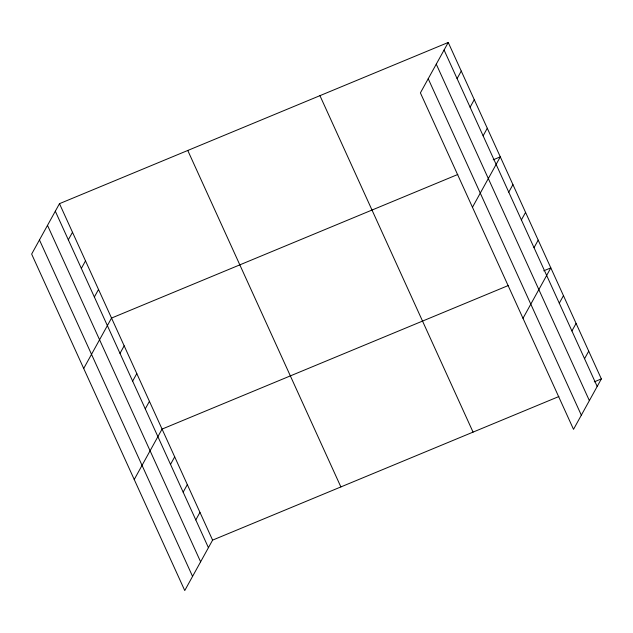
<?xml version="1.0" encoding="UTF-8"?>
<svg xmlns="http://www.w3.org/2000/svg" width="633" height="633" viewBox="0 0 633 633"><rect width="100%" height="100%" fill="white"/><g stroke="black" fill="none" stroke-linecap="round" stroke-linejoin="round"><path stroke-width="0.95" d="M448.243 42.458L420.407 92.877L573.522 429.332L601.35 378.914L448.243 42.458L59.478 203.668L31.65 254.086L184.757 590.542L212.593 540.123L558.884 396.527M68.324 239.812L72.494 232.271M81.34 268.416L85.51 260.867M94.357 297.012L98.526 289.463M83.706 368.477L111.535 318.067L457.825 174.463M120.001 353.372L124.171 345.824M132.637 381.129L136.799 373.581M145.266 408.886L149.435 401.338M134.236 479.505L162.064 429.095L508.354 285.499M170.53 464.4L174.692 456.852M183.159 492.158L187.328 484.609M195.795 519.915L199.957 512.366M457.089 78.611L461.251 71.062M470.105 107.206L474.267 99.658M483.114 135.802L487.283 128.254M472.463 207.268L500.299 156.857L493.218 159.793M508.766 192.163L512.928 184.614M521.394 219.92L525.564 212.371M534.023 247.677L538.192 240.129M522.993 318.304L550.821 267.886L543.747 270.821M559.287 303.191L563.457 295.643M571.923 330.948L576.085 323.4M584.552 358.705L588.722 351.157M594.268 381.849L601.35 378.914M444.073 50.007L597.18 386.462M436.264 64.155L589.37 400.61M428.217 78.729L581.331 415.185M319.95 95.662L473.057 432.117M187.772 150.472L340.878 486.927M59.478 203.668L212.593 540.123M55.316 211.216L208.423 547.672M47.507 225.364L200.614 561.819M39.46 239.939L192.567 576.394"/></g></svg>
